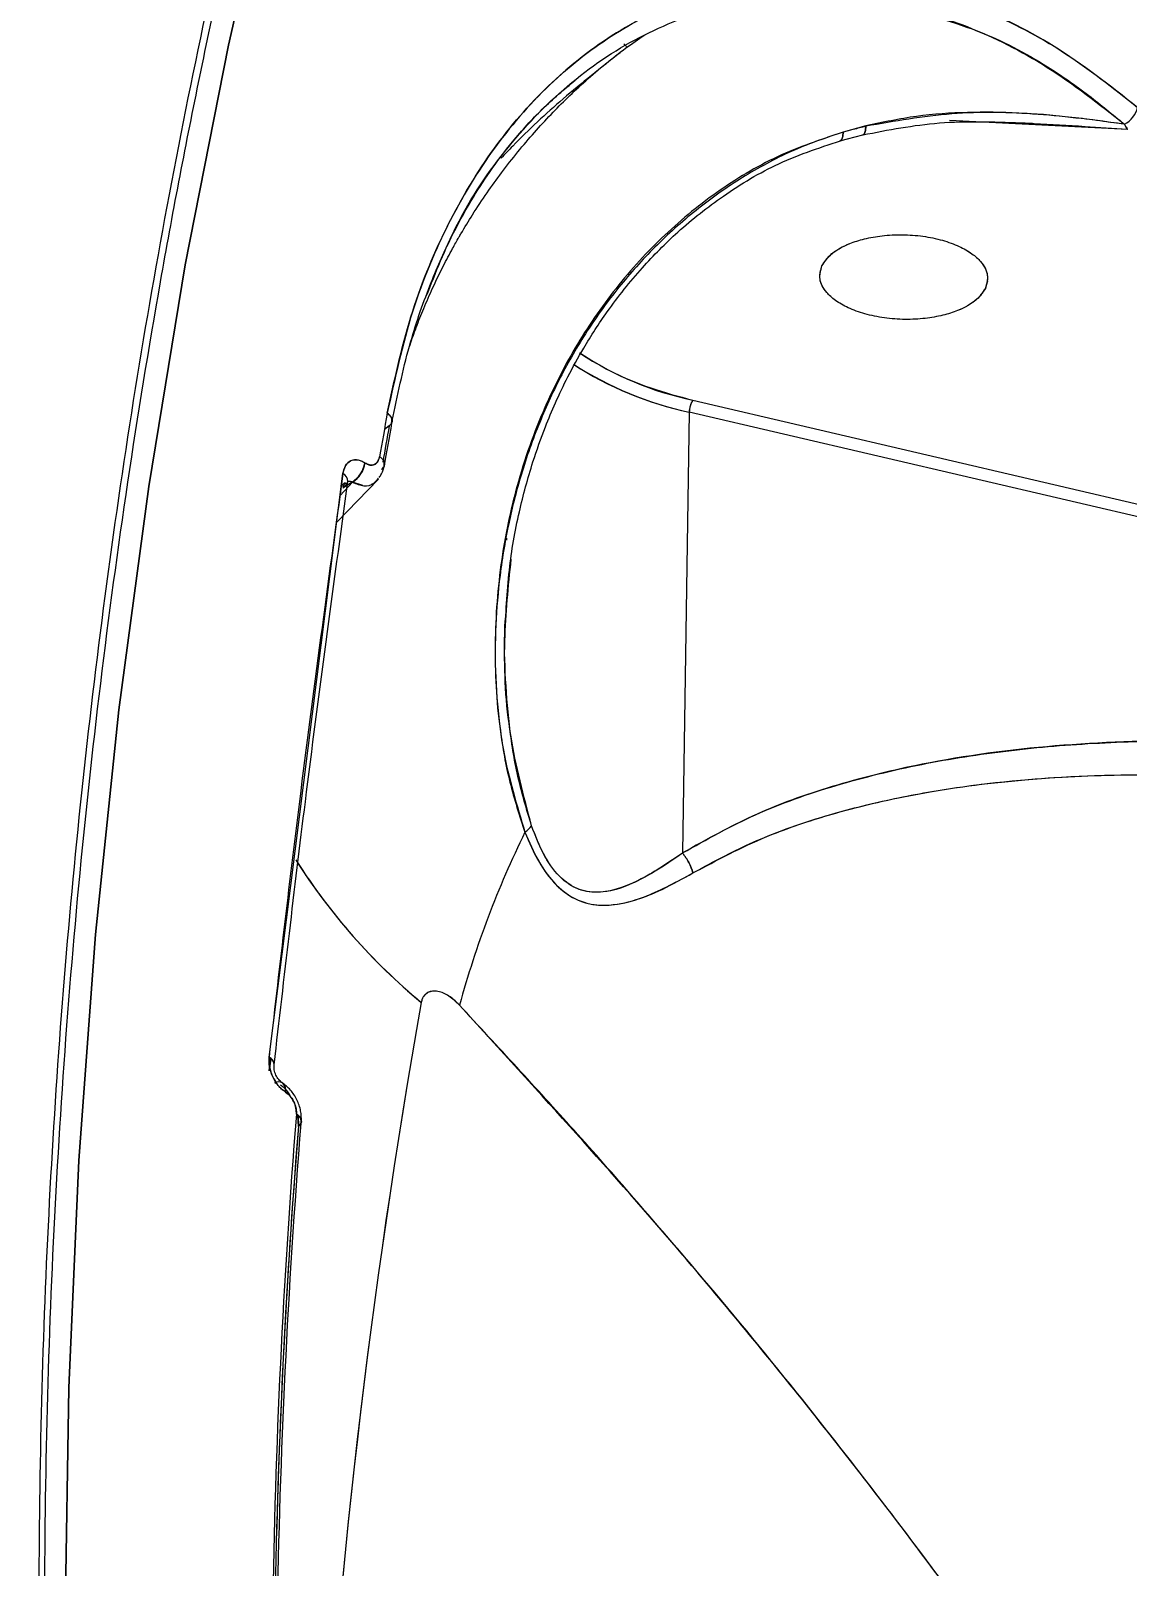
# Model space of a CAD drawing. Header units: millimetres. Extents: x -7083 to 7374, y -8368 to 7509.
# Drawn here: x 1750.2 to 1811.1, y -1504.9 to -1419.7 of the extents above; entities that cross this region are included whole.
import ezdxf

# ---------------------------------------------------------------- set-up
doc = ezdxf.new("R2010")
doc.units = ezdxf.units.MM
for name, color, linetype in [('DIKOM_ОБЪЕКТ', 7, 'Continuous'), ('DIKOM_РАЗМЕР_ЗОНА', 7, 'Continuous'), ('DIKOM_РАЗМЕР_ОБЪЕКТА', 7, 'Continuous')]:
    doc.layers.add(name, color=color, linetype=linetype)
doc.styles.add('style1', font='arial.ttf', dxfattribs={"width": 0.8})
doc.dimstyles.new('1-50', dxfattribs={"dimtxt": 300, "dimasz": 200, "dimexe": 100, "dimexo": 0, "dimgap": 100, "dimtad": 1, "dimtxsty": 'style1', "dimcen": 200, "dimclrd": 7, "dimclre": 7, "dimclrt": 7, "dimadec": 1, "dimazin": 2, "dimtfac": 1, "dimtmove": 0, "dimatfit": 2, "dimfxl": 0, "dimlwd": 25, "dimlwe": 18, "dimarcsym": 0})

# ---------------------------------------------------------------- blocks, each defined once
blk = doc.blocks.new('*D10')
at = {"layer": 'Defpoints', "color": 0, "transparency": 16777216}
for p in [(4593.55, 648.921), (-5583.425, 647.956), (4593.55, -5902.538)]:
    blk.add_point(p, dxfattribs=at)
at = {"layer": 'DIKOM_РАЗМЕР_ОБЪЕКТА', "color": 7, "lineweight": 18, "transparency": 16777216}
for p, q in [((4593.55, 648.921), (4593.55, -6002.538)), ((-5583.425, 647.956), (-5583.425, -6002.538))]:
    blk.add_line(p, q, dxfattribs=at)
at = {"layer": 'DIKOM_РАЗМЕР_ОБЪЕКТА', "color": 7, "lineweight": 25, "transparency": 16777216}
blk.add_line((-5383.425, -5902.538), (4393.55, -5902.538), dxfattribs=at)
at = {"layer": 'DIKOM_РАЗМЕР_ОБЪЕКТА', "color": 7, "transparency": 16777216}
for points in [[(-5383.425, -5869.204), (-5383.425, -5935.871), (-5583.425, -5902.538)], [(4393.55, -5869.204), (4393.55, -5935.871), (4593.55, -5902.538)]]:
    blk.add_solid(points, dxfattribs=at)
at = {"layer": 'DIKOM_РАЗМЕР_ОБЪЕКТА', "color": 7, "transparency": 16777216, "insert": (-226.127, -5649.366), "char_height": 300, "attachment_point": 5, "style": 'style1'}
blk.add_mtext('10150', dxfattribs=at)
blk = doc.blocks.new('*D11')
at = {"layer": 'Defpoints', "color": 0, "transparency": 16777216}
for p in [(-321.712, 5509.064), (-348.712, -4811.525), (5568.58, -4811.525)]:
    blk.add_point(p, dxfattribs=at)
at = {"layer": 'DIKOM_РАЗМЕР_ОБЪЕКТА', "color": 7, "lineweight": 18, "transparency": 16777216}
for p, q in [((-321.712, 5509.064), (5668.58, 5509.064)), ((-348.712, -4811.525), (5668.58, -4811.525))]:
    blk.add_line(p, q, dxfattribs=at)
at = {"layer": 'DIKOM_РАЗМЕР_ОБЪЕКТА', "color": 7, "lineweight": 25, "transparency": 16777216}
blk.add_line((5568.58, 5309.064), (5568.58, -4611.525), dxfattribs=at)
at = {"layer": 'DIKOM_РАЗМЕР_ОБЪЕКТА', "color": 7, "transparency": 16777216}
for points in [[(5535.247, 5309.064), (5601.913, 5309.064), (5568.58, 5509.064)], [(5535.247, -4611.525), (5601.913, -4611.525), (5568.58, -4811.525)]]:
    blk.add_solid(points, dxfattribs=at)
at = {"layer": 'DIKOM_РАЗМЕР_ОБЪЕКТА', "color": 7, "transparency": 16777216, "insert": (5315.306, 775.227), "char_height": 300, "attachment_point": 5, "rotation": 90, "style": 'style1'}
blk.add_mtext('10300', dxfattribs=at)
blk = doc.blocks.new('*D12')
at = {"layer": 'Defpoints', "color": 0, "transparency": 16777216}
for p in [(-621.712, 7509.064), (-373.605, -6811.526), (7273.891, -6811.526)]:
    blk.add_point(p, dxfattribs=at)
at = {"layer": 'DIKOM_РАЗМЕР_ЗОНА', "color": 7, "lineweight": 18, "transparency": 16777216}
for p, q in [((-621.712, 7509.064), (7373.891, 7509.064)), ((-373.605, -6811.526), (7373.891, -6811.526))]:
    blk.add_line(p, q, dxfattribs=at)
at = {"layer": 'DIKOM_РАЗМЕР_ЗОНА', "color": 7, "lineweight": 25, "transparency": 16777216}
blk.add_line((7273.891, 7309.064), (7273.891, -6611.526), dxfattribs=at)
at = {"layer": 'DIKOM_РАЗМЕР_ЗОНА', "color": 7, "transparency": 16777216}
for points in [[(7240.558, 7309.064), (7307.225, 7309.064), (7273.891, 7509.064)], [(7240.558, -6611.526), (7307.225, -6611.526), (7273.891, -6811.526)]]:
    blk.add_solid(points, dxfattribs=at)
at = {"layer": 'DIKOM_РАЗМЕР_ЗОНА', "color": 7, "transparency": 16777216, "insert": (7020.617, 1288.251), "char_height": 300, "attachment_point": 5, "rotation": 90, "style": 'style1'}
blk.add_mtext('14300', dxfattribs=at)
blk = doc.blocks.new('*D13')
at = {"layer": 'Defpoints', "color": 0, "transparency": 16777216}
for p in [(6593.528, 996.237), (-7083.425, 647.956), (6593.528, -8268.308)]:
    blk.add_point(p, dxfattribs=at)
at = {"layer": 'DIKOM_РАЗМЕР_ЗОНА', "color": 7, "lineweight": 18, "transparency": 16777216}
for p, q in [((6593.528, 996.237), (6593.528, -8368.308)), ((-7083.425, 647.956), (-7083.425, -8368.308))]:
    blk.add_line(p, q, dxfattribs=at)
at = {"layer": 'DIKOM_РАЗМЕР_ЗОНА', "color": 7, "lineweight": 25, "transparency": 16777216}
blk.add_line((-6883.425, -8268.308), (6393.528, -8268.308), dxfattribs=at)
at = {"layer": 'DIKOM_РАЗМЕР_ЗОНА', "color": 7, "transparency": 16777216}
for points in [[(-6883.425, -8234.975), (-6883.425, -8301.641), (-7083.425, -8268.308)], [(6393.528, -8234.975), (6393.528, -8301.641), (6593.528, -8268.308)]]:
    blk.add_solid(points, dxfattribs=at)
at = {"layer": 'DIKOM_РАЗМЕР_ЗОНА', "color": 7, "transparency": 16777216, "insert": (322.101, -8015.034), "char_height": 300, "attachment_point": 5, "style": 'style1'}
blk.add_mtext('13650', dxfattribs=at)

msp = doc.modelspace()

# ---------------------------------------------------------------- linework, layer by layer
at = {"layer": 'DIKOM_ОБЪЕКТ', "color": 7, "linetype": 'Continuous', "lineweight": 15}
for p, q in [((1783.329, -1420.58), (1783.179, -1420.423)), ((1806.577, -1424.39), (1806.577, -1424.389)), ((1795.175, -1425.808), (1796.449, -1425.48)), ((1796.607, -1424.986), (1795.351, -1425.327)), ((1811.157, -1425.177), (1801.255, -1424.68)), ((1804.864, -1424.806), (1811.125, -1425.169)), ((1811.125, -1425.169), (1810.97, -1424.885)), ((1794.119, -1432.882), (1794.11, -1432.906)), ((1803.247, -1433.998), (1803.391, -1433.582)), ((1803.3, -1433.869), (1803.303, -1433.862)), ((1787.01, -1440.203), (1847.892, -1454.42)), ((1787.01, -1440.203), (1847.892, -1454.42)), ((1770.151, -1441.629), (1769.883, -1441.822)), ((1786.807, -1440.867), (1786.437, -1465.324)), ((1849.023, -1455.395), (1786.807, -1440.867)), ((1768.819, -1443.691), (1768.801, -1443.678)), ((1768.801, -1443.678), (1768.819, -1443.691)), ((1763.481, -1476.651), (1767.579, -1444.279)), ((1767.239, -1446.965), (1769.55, -1444.594)), ((1767.427, -1445.485), (1768.114, -1444.757)), ((1767.493, -1444.933), (1767.444, -1444.965)), ((1767.712, -1444.788), (1767.497, -1444.93)), ((1768.096, -1444.745), (1767.577, -1445.088)), ((1768.114, -1444.757), (1767.673, -1445.231)), ((1768.114, -1444.757), (1768.096, -1444.745)), ((1768.679, -1444.942), (1768.114, -1444.757)), ((1769.233, -1444.831), (1769.193, -1444.866)), ((1769.426, -1444.709), (1769.555, -1444.532)), ((1776.656, -1447.867), (1776.655, -1447.964)), ((1776.574, -1453.308), (1776.574, -1453.311)), ((1763.485, -1477.417), (1763.568, -1476.727)), ((1763.571, -1476.73), (1763.485, -1477.417)), ((1763.901, -1478.046), (1763.798, -1478.105)), ((1763.798, -1478.104), (1763.901, -1478.046)), ((1763.885, -1478.036), (1763.901, -1478.046)), ((1763.901, -1478.046), (1763.885, -1478.036)), ((1764.225, -1478.084), (1764.206, -1478.072)), ((1764.382, -1478.586), (1764.401, -1478.598)), ((1764.401, -1478.598), (1764.382, -1478.586)), ((1765.112, -1480.498), (1765.081, -1479.89)), ((1765.093, -1479.899), (1765.112, -1480.498))]:
    msp.add_line(p, q, dxfattribs=at)
at = {"layer": 'DIKOM_ОБЪЕКТ', "color": 7, "linetype": 'Continuous', "lineweight": 15, "flags": 128}
for points in [[(1770.432, -1635.432), (1766.971, -1622.682), (1763.869, -1609.905), (1761.127, -1597.107), (1758.749, -1584.297), (1756.735, -1571.483), (1755.086, -1558.675), (1753.804, -1545.88), (1752.89, -1533.106), (1752.344, -1520.363), (1752.167, -1507.658), (1752.359, -1495), (1752.919, -1482.397), (1753.847, -1469.857), (1755.143, -1457.389), (1756.805, -1445.001), (1758.833, -1432.7), (1761.226, -1420.495), (1763.981, -1408.395), (1767.097, -1396.406), (1770.572, -1384.536), (1774.404, -1372.794)], [(1774.404, -1372.794), (1770.572, -1384.536), (1767.097, -1396.406), (1763.981, -1408.395), (1761.226, -1420.495), (1758.833, -1432.7), (1756.805, -1445.001), (1755.143, -1457.389), (1753.847, -1469.857), (1752.919, -1482.397), (1752.359, -1495), (1752.167, -1507.658), (1752.344, -1520.363), (1752.89, -1533.106), (1753.804, -1545.88), (1755.086, -1558.675), (1756.735, -1571.483), (1758.749, -1584.297), (1761.127, -1597.107), (1763.869, -1609.905), (1766.971, -1622.682), (1770.432, -1635.432)], [(1796.615, -1425.004), (1796.589, -1425.244), (1796.535, -1425.404), (1796.454, -1425.478), (1796.446, -1425.48)], [(1796.45, -1425.48), (1796.454, -1425.478), (1796.535, -1425.404), (1796.589, -1425.244), (1796.615, -1425.004)], [(1770.041, -1440.932), (1770.146, -1441.017), (1770.227, -1441.108), (1770.283, -1441.203), (1770.312, -1441.297), (1770.313, -1441.39), (1770.285, -1441.478), (1770.231, -1441.558), (1770.151, -1441.629)], [(1769.863, -1443.882), (1769.916, -1443.581), (1769.93, -1443.496)], [(1764.401, -1478.598), (1764.405, -1478.459), (1764.388, -1478.334), (1764.349, -1478.227), (1764.291, -1478.141), (1764.214, -1478.078), (1764.122, -1478.041), (1764.016, -1478.03), (1763.901, -1478.046)], [(1764.998, -1479.829), (1765.104, -1479.905), (1765.187, -1479.988), (1765.244, -1480.075), (1765.273, -1480.165), (1765.274, -1480.255), (1765.247, -1480.342), (1765.192, -1480.424), (1765.112, -1480.498)]]:
    msp.add_lwpolyline(points, dxfattribs=at)
at = {"layer": 'DIKOM_ОБЪЕКТ', "color": 7, "linetype": 'Continuous', "lineweight": 15}
for centre, radius, start, end in [((1810.249, -1423.566), 1.503, 298.67675, 344.88321), ((1790.814, -1422.096), 19.194, 237.05247, 257.95089), ((1790.824, -1422.065), 19.226, 237.19347, 257.93985), ((1790.819, -1422.203), 18.399, 236.69711, 258.0533), ((1788.022, -1440.876), 1.215, 146.39893, 179.61005), ((2167.093, -1512.032), 403.367, 169.84765, 170.19515), ((2166.861, -1512.668), 403.021, 169.84764, 170.13819), ((2167.012, -1512.516), 403.035, 169.84765, 170.19515), ((1769.847, -1441.347), 0.458, 343.91826, 64.91165), ((1769.923, -1441.292), 0.407, 303.93457, 333.34865), ((1769.426, -1443.755), 0.456, 343.87181, 65.17753), ((1769.422, -1443.757), 0.459, 344.21482, 64.83452), ((1767.21, -1443.393), 1.616, 303.234, 349.8421), ((1767.229, -1443.406), 1.616, 303.2303, 349.84098), ((1769.498, -1443.698), 0.409, 304.01802, 333.33857), ((1767.377, -1444.715), 0.481, 358.74804, 65.05859), ((1767.392, -1444.706), 0.466, 358.13104, 66.27686), ((1767.446, -1444.607), 0.431, 289.03661, 339.6126), ((1776.797, -1462.886), 1.57, 304.60659, 323.34714), ((1826.267, -1488.056), 54.13, 153.82423, 164.70249), ((1793.467, -1447.64), 33.746, 212.36368, 230.34146), ((1793.49, -1447.617), 33.779, 212.46119, 230.33597), ((2172.566, -1544.625), 406.879, 169.94975, 183.75446), ((2172.56, -1544.624), 406.873, 169.94969, 183.7474), ((1763.276, -1477.092), 0.486, 1.90895, 65.00543), ((1763.266, -1477.096), 0.494, 0.48866, 64.17147), ((1763.908, -1478.465), 0.489, 345.72085, 57.59074), ((1763.931, -1478.477), 0.485, 345.55828, 59.28343), ((1763.882, -1478.47), 0.513, 346.99623, 50.83646), ((2187.231, -1513.922), 423.607, 175.38372, 182.88355), ((1764.851, -1480.218), 0.416, 343.05775, 69.20212), ((2186.981, -1514.563), 423.243, 175.38346, 182.81955), ((2187.101, -1514.402), 423.225, 175.38358, 182.84796), ((2181.503, -1514.292), 417.76, 175.36007, 178.50628), ((1764.86, -1480.142), 0.436, 305.31924, 333.20715)]:
    msp.add_arc(centre, radius, start, end, dxfattribs=at)
for points, knots in [([(1890.846, -1609.955), (1891.159, -1608.995), (1892.636, -1604.452), (1894.333, -1596.022), (1895.907, -1584.684), (1896.453, -1573.056), (1896.07, -1561.396), (1894.784, -1549.74), (1892.667, -1538.164), (1889.707, -1526.497), (1885.921, -1514.77), (1881.22, -1502.744), (1875.551, -1490.415), (1868.841, -1477.778), (1861.208, -1465.1), (1852.687, -1452.448), (1843.329, -1439.893), (1833.367, -1427.713), (1822.863, -1415.899), (1811.866, -1404.441), (1800.154, -1393.11), (1787.786, -1381.902), (1778.994, -1374.592), (1774.59, -1370.93)], [0, 0, 0, 0, 0.013561, 0.064155, 0.114695, 0.165299, 0.216088, 0.264257, 0.31241, 0.360293, 0.408011, 0.455663, 0.506244, 0.556985, 0.60801, 0.659119, 0.70992, 0.760531, 0.808183, 0.855873, 0.903701, 0.951771, 1, 1, 1, 1]), ([(1774.59, -1370.93), (1777.625, -1373.439), (1783.844, -1378.578), (1792.999, -1386.612), (1802.246, -1395.121), (1811.104, -1403.739), (1819.548, -1412.42), (1827.216, -1420.757), (1832.373, -1426.69), (1835.217, -1430.067), (1836.112, -1431.137), (1837.003, -1432.211), (1837.892, -1433.291), (1838.778, -1434.375), (1841.84, -1438.153), (1846.737, -1444.426), (1852.99, -1452.999), (1858.409, -1460.939), (1863.072, -1468.233), (1867.057, -1474.872), (1870.434, -1480.85), (1873.267, -1486.165), (1875.615, -1490.814), (1877.453, -1494.636), (1878.865, -1497.696), (1879.891, -1499.993), (1880.572, -1501.556), (1880.941, -1502.416), (1881.082, -1502.747), (1881.14, -1502.884), (1881.165, -1502.943), (1881.175, -1502.967), (1881.179, -1502.975), (1881.179, -1502.977)], [0, 0, 0, 0, 0.060818, 0.124616, 0.191392, 0.261148, 0.324998, 0.391155, 0.451283, 0.459289, 0.467326, 0.475394, 0.483493, 0.491622, 0.499781, 0.568378, 0.632084, 0.690897, 0.744819, 0.793849, 0.837987, 0.877232, 0.911586, 0.941047, 0.962014, 0.979529, 0.992086, 0.996765, 0.998659, 0.999461, 0.999808, 0.999959, 1, 1, 1, 1]), ([(1769.354, -1635.306), (1768.552, -1632.487), (1766.675, -1625.885), (1764.055, -1615.468), (1761.441, -1604.063), (1759.121, -1592.635), (1757.087, -1581.191), (1755.342, -1569.736), (1753.888, -1558.277), (1752.726, -1546.819), (1751.858, -1535.367), (1751.285, -1523.929), (1751.007, -1512.511), (1751.027, -1501.117), (1751.344, -1489.754), (1751.959, -1478.428), (1752.872, -1467.145), (1754.085, -1455.911), (1755.597, -1444.732), (1757.408, -1433.614), (1759.519, -1422.563), (1761.929, -1411.585), (1764.634, -1400.685), (1767.649, -1389.874), (1770.536, -1380.392), (1772.541, -1374.563), (1773.331, -1372.266)], [0, 0, 0, 0, 0.031573, 0.073926, 0.116315, 0.158739, 0.201198, 0.243693, 0.286224, 0.328791, 0.371394, 0.414034, 0.456711, 0.499426, 0.542179, 0.584971, 0.627802, 0.670673, 0.713584, 0.756536, 0.79953, 0.842565, 0.885642, 0.928763, 0.971926, 1, 1, 1, 1]), ([(1892.398, -1541.737), (1891.884, -1539.192), (1890.575, -1532.709), (1887.473, -1522.149), (1883.217, -1510.105), (1878.18, -1498.261), (1872.485, -1486.652), (1866.184, -1475.294), (1860.716, -1466.449), (1856.534, -1460.123), (1853.932, -1456.311), (1851.242, -1452.491), (1848.422, -1448.607), (1845.449, -1444.636), (1842.468, -1440.773), (1839.168, -1436.616), (1835.316, -1431.909), (1830.696, -1426.47), (1825.682, -1420.797), (1820.544, -1415.202), (1815.301, -1409.698), (1810.145, -1404.472), (1805.107, -1399.531), (1800.359, -1395.009), (1796.4, -1391.341), (1792.971, -1388.226), (1789.661, -1385.266), (1785.437, -1381.569), (1780.273, -1377.15), (1776.441, -1373.991), (1774.379, -1372.29)], [0, 0, 0, 0, 0.045312, 0.115426, 0.185539, 0.255648, 0.321082, 0.386518, 0.452072, 0.474164, 0.49622, 0.518262, 0.540566, 0.563852, 0.587549, 0.608098, 0.63669, 0.670268, 0.704035, 0.737234, 0.769959, 0.802672, 0.831458, 0.85962, 0.885231, 0.898844, 0.91712, 0.940088, 0.967756, 1, 1, 1, 1]), ([(1774.404, -1372.794), (1779.065, -1376.681), (1788.368, -1384.439), (1801.398, -1396.347), (1813.69, -1408.391), (1825.177, -1420.576), (1835.875, -1432.897), (1845.593, -1445.117), (1854.371, -1457.223), (1862.222, -1469.166), (1869.275, -1481.12), (1875.504, -1493.027), (1881.015, -1505.111), (1885.761, -1517.372), (1889.673, -1529.803), (1892.654, -1542.164), (1894.684, -1554.407), (1895.744, -1566.463), (1895.842, -1578.048), (1895.028, -1589.152), (1893.461, -1599.729), (1891.72, -1606.538), (1890.859, -1609.901)], [0, 0, 0, 0, 0.051613, 0.10303, 0.154187, 0.205207, 0.256213, 0.307324, 0.355721, 0.404389, 0.452887, 0.501144, 0.549264, 0.600263, 0.651342, 0.702623, 0.754215, 0.805674, 0.856857, 0.904975, 0.953059, 1, 1, 1, 1]), ([(1888.582, -1616.929), (1889.404, -1614.517), (1891.437, -1608.551), (1893.345, -1599.897), (1894.737, -1591.105), (1895.303, -1585.299), (1895.551, -1581.328), (1895.649, -1579.258), (1895.717, -1577.176), (1895.755, -1575.08), (1895.761, -1572.972), (1895.717, -1568.996), (1895.448, -1562.991), (1894.648, -1554.773), (1893.332, -1546.083), (1891.518, -1537.308), (1889.225, -1528.492), (1886.596, -1520.046), (1884.468, -1514.14), (1883.223, -1510.912), (1882.907, -1510.104), (1882.587, -1509.293), (1882.262, -1508.48), (1881.932, -1507.664), (1881.597, -1506.845), (1881.258, -1506.024), (1880.741, -1504.79), (1879.947, -1502.929), (1878.756, -1500.222), (1877.215, -1496.852), (1875.284, -1492.813), (1872.914, -1488.101), (1870.059, -1482.726), (1866.658, -1476.687), (1863.05, -1470.664), (1859.316, -1464.763), (1855.547, -1459.087), (1852.404, -1454.578), (1850.074, -1451.339), (1848.711, -1449.471), (1847.306, -1447.575), (1845.858, -1445.649), (1844.367, -1443.695), (1842.832, -1441.712), (1841.252, -1439.702), (1837.289, -1434.734), (1830.819, -1426.99), (1821.563, -1416.69), (1812.164, -1406.905), (1802.701, -1397.636), (1793.239, -1388.885), (1783.874, -1380.637), (1777.508, -1375.365), (1774.404, -1372.794)], [0, 0, 0, 0, 0.033415, 0.082666, 0.115617, 0.14892, 0.157701, 0.166507, 0.175336, 0.18419, 0.193068, 0.20197, 0.234241, 0.268093, 0.303525, 0.340538, 0.374417, 0.40952, 0.441424, 0.444608, 0.447802, 0.451005, 0.454217, 0.457438, 0.460669, 0.463908, 0.467157, 0.475261, 0.485921, 0.499137, 0.515044, 0.533548, 0.554649, 0.578346, 0.604639, 0.625572, 0.6479, 0.671625, 0.678882, 0.68626, 0.69376, 0.70138, 0.709122, 0.716985, 0.724969, 0.733075, 0.776229, 0.817709, 0.857515, 0.895647, 0.932105, 0.96689, 1, 1, 1, 1]), ([(1811.7, -1423.958), (1810.169, -1422.76), (1807.11, -1420.366), (1802.219, -1418.041), (1797.268, -1416.721), (1792.346, -1416.516), (1787.616, -1417.401), (1783.273, -1419.319), (1779.433, -1422.147), (1776.146, -1425.759), (1773.435, -1430.146), (1771.301, -1435.182), (1770.461, -1439.016), (1770.041, -1440.932)], [0, 0, 0, 0, 0.093438, 0.186657, 0.280333, 0.373323, 0.467005, 0.559926, 0.648041, 0.735847, 0.823484, 0.911796, 1, 1, 1, 1]), ([(1770.041, -1440.932), (1770.436, -1439.114), (1771.225, -1435.478), (1773.196, -1430.653), (1775.694, -1426.404), (1778.718, -1422.843), (1782.185, -1420.026), (1786.026, -1418.006), (1790.152, -1416.822), (1794.467, -1416.508), (1798.878, -1417.064), (1803.285, -1418.5), (1807.62, -1420.731), (1810.342, -1422.884), (1811.7, -1423.958)], [0, 0, 0, 0, 0.083603, 0.16717, 0.25055, 0.333847, 0.417134, 0.500181, 0.583709, 0.667045, 0.749914, 0.833501, 0.916937, 1, 1, 1, 1]), ([(1772.212, -1434.439), (1772.733, -1433.117), (1773.95, -1430.029), (1776.688, -1426.022), (1780.195, -1422.416), (1784.236, -1419.775), (1788.584, -1418.171), (1793.097, -1417.589), (1797.661, -1417.973), (1802.229, -1419.326), (1806.735, -1421.554), (1809.557, -1423.773), (1810.97, -1424.885)], [0, 0, 0, 0, 0.078817, 0.184147, 0.290031, 0.395647, 0.501186, 0.601198, 0.700528, 0.800689, 0.900176, 1, 1, 1, 1]), ([(1795.239, -1417.82), (1795.411, -1417.852), (1796.022, -1417.963), (1797.081, -1418.168), (1798.623, -1418.487), (1800.541, -1418.951), (1802.662, -1419.614), (1804.775, -1420.565), (1806.849, -1421.758), (1808.92, -1423.203), (1810.315, -1424.353), (1810.971, -1424.895)], [0, 0, 0, 0, 0.030841, 0.109672, 0.193609, 0.315743, 0.470064, 0.596051, 0.717605, 0.867112, 1, 1, 1, 1]), ([(1771.255, -1437.296), (1771.259, -1437.282), (1771.366, -1436.941), (1771.616, -1436.256), (1772.021, -1435.207), (1772.533, -1434.024), (1773.088, -1432.87), (1773.606, -1431.893), (1773.939, -1431.303), (1774.305, -1430.673), (1774.815, -1429.838), (1775.566, -1428.708), (1776.407, -1427.545), (1777.283, -1426.427), (1778.202, -1425.348), (1779.121, -1424.348), (1780.07, -1423.391), (1781.079, -1422.448), (1782.154, -1421.529), (1783.243, -1420.671), (1783.98, -1420.171), (1784.335, -1419.93)], [0, 0, 0, 0, 0.001765, 0.042783, 0.088808, 0.139817, 0.203338, 0.250585, 0.281628, 0.291101, 0.345283, 0.409968, 0.471383, 0.538552, 0.604042, 0.667641, 0.729137, 0.795553, 0.866291, 0.935413, 1, 1, 1, 1]), ([(1782.966, -1420.928), (1781.901, -1421.765), (1779.831, -1423.394), (1777.671, -1425.397), (1776.576, -1426.551), (1776.361, -1426.778)], [0, 0, 0, 0, 0.459518, 0.893983, 1, 1, 1, 1]), ([(1770.316, -1441.354), (1770.609, -1439.951), (1771.156, -1437.33), (1772.314, -1433.974), (1773.491, -1431.309), (1774.621, -1429.236), (1775.766, -1427.448), (1777.072, -1425.733), (1778.643, -1423.985), (1779.862, -1422.96), (1780.481, -1422.439)], [0, 0, 0, 0, 0.173319, 0.323763, 0.452177, 0.557344, 0.64505, 0.747995, 0.871999, 1, 1, 1, 1]), ([(1810.971, -1424.895), (1809.933, -1424.748), (1807.973, -1424.473), (1805.068, -1424.24), (1802.256, -1424.202), (1799.418, -1424.385), (1797.547, -1424.785), (1796.607, -1424.986)], [0, 0, 0, 0, 0.216168, 0.407871, 0.605291, 0.801689, 1, 1, 1, 1]), ([(1810.97, -1424.885), (1809.37, -1424.675), (1806.172, -1424.256), (1801.379, -1424.16), (1798.204, -1424.723), (1796.615, -1425.004)], [0, 0, 0, 0, 0.333655, 0.666765, 1, 1, 1, 1]), ([(1795.352, -1425.328), (1794.121, -1425.739), (1791.665, -1426.558), (1788.26, -1428.62), (1785.184, -1431.156), (1782.507, -1434.147), (1780.275, -1437.473), (1778.395, -1441.286), (1776.983, -1445.542), (1776.137, -1450.203), (1775.948, -1454.923), (1776.33, -1459.677), (1777.235, -1462.676), (1777.688, -1464.178)], [0, 0, 0, 0, 0.082159, 0.163907, 0.245974, 0.329573, 0.413594, 0.496948, 0.597627, 0.697645, 0.797809, 0.898773, 1, 1, 1, 1]), ([(1795.351, -1425.327), (1794.443, -1425.633), (1792.575, -1426.262), (1789.933, -1427.684), (1787.421, -1429.41), (1785.149, -1431.394), (1783.097, -1433.619), (1781.306, -1436.029), (1779.785, -1438.583), (1778.514, -1441.29), (1777.52, -1444.055), (1776.764, -1446.955), (1776.279, -1449.81), (1776.032, -1452.724), (1776.02, -1455.602), (1776.279, -1458.527), (1776.786, -1461.427), (1777.387, -1463.26), (1777.688, -1464.178)], [0, 0, 0, 0, 0.061088, 0.125593, 0.18697, 0.250764, 0.313012, 0.375737, 0.438886, 0.500222, 0.564936, 0.62534, 0.691058, 0.749575, 0.812099, 0.874847, 0.93727, 1, 1, 1, 1]), ([(1795.177, -1425.79), (1795.193, -1425.791), (1795.256, -1425.793), (1795.324, -1425.65), (1795.342, -1425.436), (1795.352, -1425.328)], [0, 0, 0, 0, 0.149136, 0.57427, 1, 1, 1, 1]), ([(1795.352, -1425.328), (1795.343, -1425.432), (1795.325, -1425.639), (1795.26, -1425.784), (1795.199, -1425.788), (1795.181, -1425.789)], [0, 0, 0, 0, 0.413151, 0.829012, 1, 1, 1, 1]), ([(1796.615, -1425.004), (1796.379, -1425.063), (1795.956, -1425.167), (1795.536, -1425.279), (1795.352, -1425.328)], [0, 0, 0, 0, 0.560322, 1, 1, 1, 1]), ([(1796.449, -1425.48), (1797.849, -1425.207), (1800.677, -1424.657), (1803.683, -1424.755), (1805.2, -1424.805)], [0, 0, 0, 0, 0.495045, 1, 1, 1, 1]), ([(1805.144, -1424.805), (1805.416, -1424.818), (1806.627, -1424.875), (1808.621, -1424.997), (1810.343, -1425.115), (1811.125, -1425.169)], [0, 0, 0, 0, 0.136476, 0.607375, 1, 1, 1, 1]), ([(1810.97, -1424.885), (1810.999, -1424.943), (1811.049, -1425.047), (1811.102, -1425.132), (1811.125, -1425.169)], [0, 0, 0, 0, 0.561737, 1, 1, 1, 1]), ([(1776.574, -1453.309), (1776.628, -1452.083), (1776.731, -1449.772), (1777.295, -1446.543), (1778.021, -1443.878), (1778.733, -1441.868), (1779.388, -1440.302), (1780.089, -1438.837), (1781.025, -1437.136), (1782.358, -1435.08), (1784.09, -1432.906), (1786.242, -1430.737), (1788.756, -1428.75), (1791.854, -1426.895), (1794.207, -1426.136), (1795.443, -1425.737)], [0, 0, 0, 0, 0.105246, 0.19838, 0.278744, 0.336564, 0.377077, 0.421958, 0.473105, 0.539871, 0.626342, 0.703585, 0.792208, 0.890764, 1, 1, 1, 1]), ([(1794.175, -1432.745), (1794.311, -1432.536), (1794.622, -1432.06), (1795.517, -1431.558), (1796.542, -1431.23), (1797.531, -1431.056), (1798.642, -1431), (1799.789, -1431.085), (1800.871, -1431.308), (1801.796, -1431.645), (1802.51, -1432.055), (1803.12, -1432.608), (1803.46, -1433.281), (1803.312, -1433.779), (1803.247, -1433.998)], [0, 0, 0, 0, 0.088709, 0.201691, 0.268463, 0.341464, 0.419367, 0.5, 0.580633, 0.658536, 0.731537, 0.798309, 0.911291, 1, 1, 1, 1]), ([(1794.175, -1432.745), (1794.331, -1432.512), (1794.652, -1432.036), (1795.557, -1431.546), (1796.541, -1431.23), (1797.531, -1431.056), (1798.642, -1431), (1799.789, -1431.085), (1800.871, -1431.308), (1801.797, -1431.645), (1802.511, -1432.055), (1803.096, -1432.586), (1803.455, -1433.254), (1803.315, -1433.754), (1803.247, -1433.998)], [0, 0, 0, 0, 0.098697, 0.20171, 0.26835, 0.341474, 0.419372, 0.5, 0.580628, 0.658526, 0.731648, 0.79829, 0.901302, 1, 1, 1, 1]), ([(1803.247, -1433.998), (1803.09, -1434.231), (1802.77, -1434.707), (1801.865, -1435.198), (1800.88, -1435.513), (1799.891, -1435.687), (1798.78, -1435.743), (1797.632, -1435.658), (1796.55, -1435.435), (1795.625, -1435.098), (1794.911, -1434.688), (1794.326, -1434.157), (1793.967, -1433.489), (1794.106, -1432.989), (1794.175, -1432.745)], [0, 0, 0, 0, 0.098697, 0.20171, 0.26835, 0.341474, 0.419372, 0.5, 0.580628, 0.658526, 0.731648, 0.79829, 0.901302, 1, 1, 1, 1]), ([(1803.247, -1433.998), (1803.11, -1434.207), (1802.799, -1434.683), (1801.905, -1435.185), (1800.88, -1435.513), (1799.89, -1435.687), (1798.78, -1435.743), (1797.632, -1435.658), (1796.55, -1435.435), (1795.625, -1435.098), (1794.911, -1434.688), (1794.302, -1434.135), (1793.961, -1433.462), (1794.109, -1432.964), (1794.175, -1432.745)], [0, 0, 0, 0, 0.088709, 0.201691, 0.268463, 0.341464, 0.419367, 0.5, 0.580633, 0.658536, 0.731537, 0.798309, 0.911291, 1, 1, 1, 1]), ([(1780.787, -1437.608), (1781.335, -1437.954), (1782.477, -1438.675), (1784.599, -1439.554), (1786.219, -1439.99), (1787.01, -1440.203)], [0, 0, 0, 0, 0.320314, 0.668002, 1, 1, 1, 1]), ([(1787.01, -1440.203), (1786.984, -1440.241), (1786.932, -1440.316), (1786.865, -1440.493), (1786.818, -1440.689), (1786.811, -1440.808), (1786.807, -1440.867)], [0, 0, 0, 0, 0.25, 0.5, 0.75, 1, 1, 1, 1]), ([(1769.617, -1443.342), (1769.585, -1443.45), (1769.52, -1443.668), (1769.299, -1443.81), (1769.054, -1443.817), (1768.898, -1443.733), (1768.819, -1443.691)], [0, 0, 0, 0, 0.278749, 0.558584, 0.779292, 1, 1, 1, 1]), ([(1768.819, -1443.691), (1768.908, -1443.737), (1769.086, -1443.829), (1769.337, -1443.797), (1769.533, -1443.636), (1769.589, -1443.44), (1769.617, -1443.342)], [0, 0, 0, 0, 0.250324, 0.499867, 0.749618, 1, 1, 1, 1]), ([(1768.801, -1443.678), (1768.644, -1443.602), (1768.33, -1443.448), (1767.939, -1443.571), (1767.677, -1443.862), (1767.612, -1444.14), (1767.579, -1444.279)], [0, 0, 0, 0, 0.279781, 0.559625, 0.779735, 1, 1, 1, 1]), ([(1767.579, -1444.279), (1767.618, -1444.122), (1767.696, -1443.809), (1767.995, -1443.537), (1768.316, -1443.487), (1768.593, -1443.557), (1768.731, -1443.638), (1768.801, -1443.678)], [0, 0, 0, 0, 0.249729, 0.499193, 0.74851, 0.874209, 1, 1, 1, 1]), ([(1769.588, -1444.487), (1769.638, -1444.426), (1769.789, -1444.24), (1769.848, -1443.982), (1769.887, -1443.808)], [0, 0, 0, 0, 0.326461, 1, 1, 1, 1]), ([(1767.579, -1444.279), (1766.75, -1450.353), (1765.269, -1461.199), (1764.028, -1471.93), (1763.481, -1476.651)], [0, 0, 0, 0, 0.559995, 1, 1, 1, 1]), ([(1763.762, -1477.076), (1764.324, -1472.219), (1765.566, -1461.486), (1767.049, -1450.638), (1767.861, -1444.698)], [0, 0, 0, 0, 0.452482, 1, 1, 1, 1]), ([(1767.586, -1445.014), (1767.617, -1444.94), (1767.657, -1444.841), (1767.729, -1444.794), (1767.747, -1444.782)], [0, 0, 0, 0, 0.758041, 1, 1, 1, 1]), ([(1767.854, -1444.706), (1767.895, -1444.696), (1767.979, -1444.676), (1768.056, -1444.721), (1768.096, -1444.745)], [0, 0, 0, 0, 0.489087, 1, 1, 1, 1]), ([(1767.854, -1444.707), (1767.862, -1444.704), (1767.895, -1444.689), (1767.955, -1444.687), (1768.03, -1444.701), (1768.074, -1444.73), (1768.096, -1444.745)], [0, 0, 0, 0, 0.103754, 0.410011, 0.707479, 1, 1, 1, 1]), ([(1768.114, -1444.757), (1768.328, -1444.841), (1768.756, -1445.009), (1769.218, -1444.921), (1769.378, -1444.727), (1769.42, -1444.677)], [0, 0, 0, 0, 0.423435, 0.850347, 1, 1, 1, 1]), ([(1778.056, -1463.823), (1777.614, -1462.16), (1776.724, -1458.817), (1776.433, -1453.782), (1776.769, -1450.535), (1776.925, -1449.031)], [0, 0, 0, 0, 0.347085, 0.697606, 1, 1, 1, 1]), ([(1778.056, -1463.823), (1777.781, -1462.909), (1777.233, -1461.084), (1776.786, -1458.219), (1776.572, -1455.338), (1776.531, -1453.353), (1776.604, -1452.342), (1776.608, -1452.292)], [0, 0, 0, 0, 0.247244, 0.493392, 0.740666, 0.987193, 1, 1, 1, 1]), ([(1845.981, -1463.655), (1842.493, -1462.789), (1835.525, -1461.061), (1825.071, -1459.551), (1815.573, -1458.976), (1807.091, -1459.271), (1800.499, -1460.146), (1795.001, -1461.492), (1790.49, -1463.057), (1787.792, -1464.566), (1786.437, -1465.324)], [0, 0, 0, 0, 0.165953, 0.331506, 0.498102, 0.623795, 0.749478, 0.832798, 0.916058, 1, 1, 1, 1]), ([(1786.437, -1465.324), (1787.764, -1464.581), (1790.439, -1463.081), (1794.939, -1461.51), (1799.652, -1460.35), (1804.55, -1459.592), (1809.569, -1459.174), (1816.376, -1459.027), (1825.016, -1459.546), (1835.484, -1461.051), (1842.477, -1462.785), (1845.981, -1463.655)], [0, 0, 0, 0, 0.082234, 0.16587, 0.250197, 0.332885, 0.416812, 0.501207, 0.667359, 0.833291, 1, 1, 1, 1]), ([(1787.014, -1466.435), (1788.356, -1465.723), (1791.032, -1464.304), (1795.5, -1462.881), (1800.951, -1461.695), (1807.485, -1461), (1815.886, -1460.918), (1825.285, -1461.711), (1835.62, -1463.439), (1842.502, -1465.298), (1845.948, -1466.229)], [0, 0, 0, 0, 0.083153, 0.165916, 0.248977, 0.374565, 0.500415, 0.667363, 0.833439, 1, 1, 1, 1]), ([(1787.015, -1466.435), (1787.977, -1465.907), (1789.981, -1464.81), (1793.22, -1463.595), (1796.68, -1462.608), (1799.933, -1461.945), (1803.079, -1461.49), (1805.969, -1461.203), (1808.921, -1461.032), (1811.939, -1460.969), (1814.422, -1461.002), (1816.4, -1461.077), (1817.818, -1461.15), (1819.34, -1461.25), (1820.965, -1461.381), (1822.295, -1461.509), (1823.318, -1461.619), (1824.02, -1461.698), (1824.791, -1461.79), (1825.629, -1461.896), (1826.722, -1462.043), (1827.923, -1462.216), (1829.083, -1462.397), (1829.788, -1462.513), (1830.152, -1462.574), (1830.286, -1462.596), (1831.513, -1462.805), (1833.694, -1463.207), (1836.841, -1463.869), (1839.892, -1464.584), (1842.928, -1465.363), (1844.965, -1465.947), (1845.948, -1466.229)], [0, 0, 0, 0, 0.06025, 0.125353, 0.18551, 0.250701, 0.29815, 0.349019, 0.39854, 0.447189, 0.49991, 0.521524, 0.544765, 0.569632, 0.596122, 0.624234, 0.634541, 0.64594, 0.658428, 0.672006, 0.686672, 0.711525, 0.730251, 0.742858, 0.745701, 0.747865, 0.74935, 0.805079, 0.85331, 0.901419, 0.952432, 1, 1, 1, 1]), ([(1786.44, -1465.331), (1785.93, -1465.684), (1784.915, -1466.384), (1783.393, -1467.178), (1781.973, -1467.586), (1780.664, -1467.445), (1779.555, -1466.696), (1778.666, -1465.404), (1778.261, -1464.354), (1778.056, -1463.823)], [0, 0, 0, 0, 0.16962, 0.33723, 0.503085, 0.626717, 0.748977, 0.87302, 1, 1, 1, 1]), ([(1786.44, -1465.331), (1785.692, -1465.839), (1784.195, -1466.854), (1782.273, -1467.603), (1780.684, -1467.457), (1779.556, -1466.701), (1778.663, -1465.397), (1778.259, -1464.348), (1778.056, -1463.823)], [0, 0, 0, 0, 0.249195, 0.49869, 0.624022, 0.74907, 0.874389, 1, 1, 1, 1]), ([(1777.688, -1464.178), (1777.926, -1464.732), (1778.403, -1465.843), (1779.407, -1467.203), (1780.629, -1468.046), (1782.074, -1468.317), (1783.648, -1468.042), (1785.332, -1467.377), (1786.454, -1466.749), (1787.014, -1466.435)], [0, 0, 0, 0, 0.127354, 0.25517, 0.382701, 0.509315, 0.674275, 0.83722, 1, 1, 1, 1]), ([(1777.688, -1464.178), (1777.922, -1464.723), (1778.389, -1465.812), (1779.365, -1467.153), (1780.555, -1468.012), (1782.273, -1468.376), (1784.439, -1467.843), (1786.155, -1466.904), (1787.015, -1466.435)], [0, 0, 0, 0, 0.125197, 0.250331, 0.375268, 0.500429, 0.749781, 1, 1, 1, 1]), ([(1786.437, -1465.324), (1786.437, -1465.325), (1786.438, -1465.327), (1786.439, -1465.33), (1786.439, -1465.331), (1786.44, -1465.331)], [0, 0, 0, 0, 0.555517, 0.787522, 1, 1, 1, 1]), ([(1786.437, -1465.324), (1786.437, -1465.325), (1786.437, -1465.327), (1786.438, -1465.33), (1786.439, -1465.331), (1786.44, -1465.331)], [0, 0, 0, 0, 0.545239, 0.779409, 1, 1, 1, 1]), ([(1787.014, -1466.435), (1786.947, -1466.24), (1786.813, -1465.852), (1786.564, -1465.505), (1786.44, -1465.331)], [0, 0, 0, 0, 0.500061, 1, 1, 1, 1]), ([(1786.44, -1465.331), (1786.564, -1465.505), (1786.812, -1465.852), (1786.947, -1466.24), (1787.014, -1466.435)], [0, 0, 0, 0, 0.500093, 1, 1, 1, 1]), ([(1774.055, -1473.775), (1774.054, -1473.773), (1774.041, -1473.76), (1773.852, -1473.56), (1773.456, -1473.224), (1772.858, -1472.956), (1772.368, -1472.995), (1772.096, -1473.22), (1771.978, -1473.423), (1771.946, -1473.554), (1771.93, -1473.62)], [0, 0, 0, 0, 0.001857, 0.016436, 0.25034, 0.500044, 0.745765, 0.874539, 0.936862, 1, 1, 1, 1]), ([(1774.055, -1473.775), (1773.861, -1473.59), (1773.473, -1473.222), (1772.952, -1473), (1772.559, -1472.978), (1772.286, -1473.062), (1772.093, -1473.224), (1771.977, -1473.424), (1771.945, -1473.556), (1771.93, -1473.62)], [0, 0, 0, 0, 0.249924, 0.499336, 0.628432, 0.749709, 0.874575, 0.939043, 1, 1, 1, 1]), ([(1825.93, -1546.374), (1825.208, -1544.866), (1822.291, -1538.77), (1816.035, -1528.078), (1807.203, -1514.357), (1797.223, -1500.722), (1786.285, -1487.156), (1778.139, -1478.244), (1774.055, -1473.775)], [0, 0, 0, 0, 0.061763, 0.249608, 0.436759, 0.623813, 0.811359, 1, 1, 1, 1]), ([(1845.555, -1640.527), (1845.692, -1639.488), (1846.137, -1636.13), (1846.442, -1630.94), (1846.577, -1624.962), (1846.465, -1619.469), (1846.127, -1613.813), (1845.556, -1608.11), (1844.882, -1603.257), (1844.217, -1599.3), (1843.625, -1596.158), (1842.954, -1592.95), (1842.202, -1589.678), (1841.366, -1586.34), (1840.44, -1582.938), (1839.24, -1578.843), (1837.68, -1573.976), (1835.654, -1568.257), (1833.311, -1562.244), (1830.703, -1556.125), (1828.131, -1550.566), (1825.676, -1545.585), (1823.415, -1541.23), (1820.798, -1536.423), (1818.764, -1532.876), (1817.326, -1530.447), (1816.844, -1529.639), (1816.35, -1528.819), (1815.846, -1527.987), (1815.33, -1527.143), (1814.716, -1526.147), (1813.906, -1524.846), (1812.794, -1523.085), (1811.355, -1520.847), (1809.572, -1518.136), (1807.509, -1515.08), (1805.383, -1512.018), (1802.892, -1508.52), (1800.191, -1504.836), (1796.97, -1500.589), (1792.683, -1495.116), (1787.164, -1488.406), (1780.624, -1480.871), (1776.188, -1476.079), (1774.055, -1473.775)], [0, 0, 0, 0, 0.02037, 0.065874, 0.09963, 0.134067, 0.169185, 0.204987, 0.239358, 0.258026, 0.277017, 0.296333, 0.315972, 0.335935, 0.356223, 0.376835, 0.408961, 0.442705, 0.478068, 0.515051, 0.550369, 0.575675, 0.602388, 0.62669, 0.659883, 0.664534, 0.669256, 0.674048, 0.678911, 0.683844, 0.688848, 0.696364, 0.706666, 0.719756, 0.735635, 0.754301, 0.773492, 0.789543, 0.815982, 0.838553, 0.864738, 0.913151, 0.958239, 1, 1, 1, 1]), ([(1764.382, -1478.586), (1764.314, -1478.537), (1764.178, -1478.44), (1763.926, -1478.169), (1763.664, -1477.749), (1763.472, -1477.174), (1763.478, -1476.825), (1763.481, -1476.651)], [0, 0, 0, 0, 0.125737, 0.251488, 0.500806, 0.75027, 1, 1, 1, 1]), ([(1763.481, -1476.651), (1763.48, -1476.848), (1763.477, -1477.241), (1763.708, -1477.836), (1764.025, -1478.308), (1764.263, -1478.493), (1764.382, -1478.586)], [0, 0, 0, 0, 0.279515, 0.558946, 0.77931, 1, 1, 1, 1]), ([(1764.205, -1478.072), (1764.174, -1478.049), (1764.111, -1478.003), (1764.019, -1477.904), (1763.935, -1477.785), (1763.863, -1477.651), (1763.808, -1477.508), (1763.756, -1477.313), (1763.759, -1477.18), (1763.761, -1477.091)], [0, 0, 0, 0, 0.121659, 0.24441, 0.368092, 0.493074, 0.619459, 0.745948, 1, 1, 1, 1]), ([(1764.658, -1478.786), (1764.57, -1478.652), (1764.416, -1478.417), (1764.207, -1478.275), (1764.119, -1478.215)], [0, 0, 0, 0, 0.575515, 1, 1, 1, 1]), ([(1765.276, -1480.238), (1765.275, -1480.038), (1765.272, -1479.639), (1765.047, -1479.01), (1764.691, -1478.448), (1764.379, -1478.205), (1764.224, -1478.084)], [0, 0, 0, 0, 0.249336, 0.499437, 0.749773, 1, 1, 1, 1]), ([(1764.401, -1478.598), (1764.497, -1478.675), (1764.69, -1478.83), (1764.892, -1479.183), (1764.999, -1479.533), (1764.999, -1479.73), (1764.998, -1479.829)], [0, 0, 0, 0, 0.279767, 0.559852, 0.779829, 1, 1, 1, 1]), ([(1764.998, -1479.829), (1764.997, -1479.716), (1764.995, -1479.49), (1764.865, -1479.125), (1764.66, -1478.801), (1764.487, -1478.666), (1764.401, -1478.598)], [0, 0, 0, 0, 0.25002, 0.499914, 0.749708, 1, 1, 1, 1])]:
    msp.add_open_spline(points, degree=3, knots=knots, dxfattribs=at)
msp.add_open_spline([(1769.039, -1635.099), (1767.015, -1627.639), (1762.966, -1612.718), (1758.294, -1590.238), (1754.661, -1567.742), (1752.173, -1545.266), (1750.809, -1522.857), (1750.579, -1500.56), (1751.481, -1478.419), (1753.516, -1456.479), (1756.671, -1434.782), (1760.968, -1413.382), (1766.299, -1392.283), (1770.781, -1378.541), (1773.023, -1371.67)], degree=3, dxfattribs=at)

# ---------------------------------------------------------------- dimensions: what is measured, and where the dimension line sits
at = {"layer": 'DIKOM_РАЗМЕР_ЗОНА'}
dim = msp.add_linear_dim(base=(7273.891, -6811.526), p1=(-621.712, 7509.064), p2=(-373.605, -6811.526), angle=90, text='14300', dimstyle='1-50', dxfattribs=at)
dim.commit()
dim.dimension.update_dxf_attribs({"geometry": '*D12', "text_midpoint": (7273.891, 1288.251), "dimtype": 160})
dim = msp.add_linear_dim(base=(6593.528, -8268.308), p1=(-7083.425, 647.956), p2=(6593.528, 996.237), text='13650', dimstyle='1-50', dxfattribs=at)
dim.commit()
dim.dimension.update_dxf_attribs({"geometry": '*D13', "text_midpoint": (322.101, -8268.308), "dimtype": 160})
at = {"layer": 'DIKOM_РАЗМЕР_ОБЪЕКТА'}
dim = msp.add_linear_dim(base=(5568.58, -4811.525), p1=(-321.712, 5509.064), p2=(-348.712, -4811.525), angle=90, text='10300', dimstyle='1-50', dxfattribs=at)
dim.commit()
dim.dimension.update_dxf_attribs({"geometry": '*D11', "text_midpoint": (5568.58, 775.227), "dimtype": 160})
dim = msp.add_linear_dim(base=(4593.55, -5902.538), p1=(-5583.425, 647.956), p2=(4593.55, 648.921), text='10150', dimstyle='1-50', dxfattribs=at)
dim.commit()
dim.dimension.update_dxf_attribs({"geometry": '*D10', "text_midpoint": (-226.127, -5902.538), "dimtype": 160})

doc.saveas('drawing.dxf')
